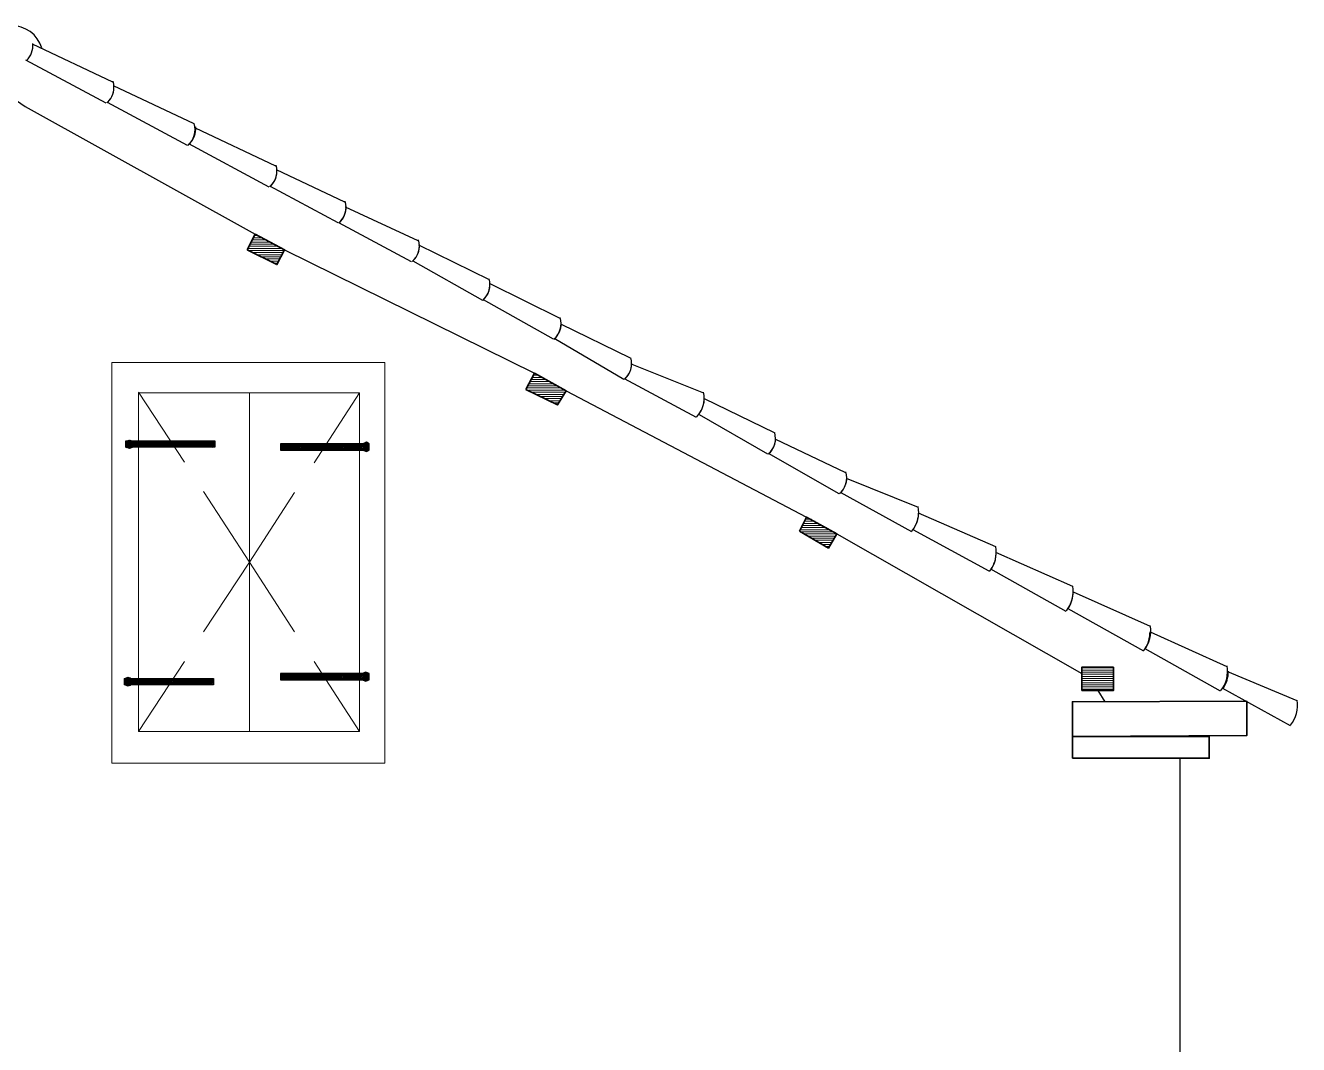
# Model space of a CAD drawing. Header units: millimetres. Extents: x 614825 to 630755, y -821893 to -813822.
# Drawn here: x 624976 to 630016, y -817858 to -813822 of the extents above; entities that cross this region are included whole.
import ezdxf

# ---------------------------------------------------------------- set-up
doc = ezdxf.new("R2010")
doc.units = ezdxf.units.MM
for name, color, linetype, lineweight in [('A-ALV-___-___-EXI', 250, 'Continuous', 25), ('A-COB-___-___-EXI', 250, 'Continuous', 25), ('A-JAN-___-___-EXI', 250, 'Continuous', 25)]:
    doc.layers.add(name, color=color, linetype=linetype, lineweight=lineweight)

msp = doc.modelspace()

# ---------------------------------------------------------------- linework, layer by layer
at = {"layer": 'A-ALV-___-___-EXI', "color": 38, "lineweight": 25}
msp.add_line((629545.6, -816723.8), (629545.6, -820230.9), dxfattribs=at)
at = {"layer": 'A-ALV-___-___-EXI', "color": 38, "lineweight": 25, "flags": 128}
msp.add_lwpolyline([(620685.7, -816360.8), (621651.8, -815785.6), (621769.1, -815729.7), (622710.1, -815221.6), (622844.1, -815157.3), (623782.3, -814657.5), (623913.6, -814601.7), (624851.8, -814135.4), (624902, -814093.5), (624974.6, -814143.7), (625884.9, -814649.1), (626002.2, -814710.6), (626990.7, -815199.2), (627116.3, -815269), (628068.5, -815768.8), (628188.5, -815835.9), (629157.5, -816388.7)], dxfattribs=at)
at = {"layer": 'A-ALV-___-___-EXI', "color": 28, "lineweight": 35, "flags": 128}
for points in [[(629121.2, -816637.2), (629810.9, -816634.4), (629810.9, -816497.6), (629121.2, -816500.4)], [(629121.2, -816723.8), (629662.9, -816723.8), (629662.9, -816637.2), (629121.2, -816637.2)]]:
    msp.add_lwpolyline(points, close=True, dxfattribs=at)
at = {"layer": 'A-COB-___-___-EXI', "color": 38, "lineweight": 25}
for p, q in [((625002.6, -813895.2), (625320.9, -814046)), ((625295.7, -814129.8), (624977.4, -813959.4)), ((625323.7, -814060), (625642, -814210.8)), ((625616.9, -814297.3), (625301.3, -814127)), ((625647.6, -814227.5), (625965.9, -814378.3)), ((625940.8, -814462.1), (625622.4, -814291.7)), ((625968.7, -814392.2), (626239.5, -814520.7)), ((626214.4, -814604.5), (625943.6, -814459.3)), ((626242.3, -814540.2), (626529.9, -814674.3)), ((626504.8, -814758), (626217.2, -814604.5)), ((626532.7, -814691), (626811.9, -814827.8)), ((626786.8, -814911.6), (626510.4, -814755.2)), ((626814.7, -814844.6), (627091.2, -814981.4)), ((627066, -815065.2), (626789.6, -814908.8)), ((627094, -815003.8), (627370.4, -815137.8)), ((627345.3, -815224.3), (627068.8, -815062.4)), ((627376, -815162.9), (627660.8, -815277.4)), ((627632.9, -815375.1), (627348.1, -815221.6)), ((627663.6, -815299.7), (627940, -815433.8)), ((627914.9, -815520.3), (627644, -815364)), ((627942.8, -815458.9), (628222, -815592.9)), ((628196.9, -815676.7), (627917.7, -815517.5)), ((628224.8, -815615.3), (628509.7, -815729.7)), ((628484.5, -815827.5), (628202.5, -815671.1)), ((628509.7, -815752.1), (628816.8, -815886.1)), ((628791.7, -815983.8), (628490.1, -815819.1)), ((628816.8, -815908.5), (629121.2, -816042.5)), ((629096, -816143), (628797.3, -815975.5)), ((629124, -816064.8), (629428.3, -816201.6)), ((629403.2, -816299.4), (629104.4, -816131.8)), ((629428.3, -816224), (629732.7, -816360.8)), ((629707.5, -816458.5), (629408.8, -816291)), ((629735.5, -816380.3), (630009.1, -816494.8)), ((629221.7, -816455.7), (629249.6, -816500.4)), ((629984, -816595.4), (629715.9, -816447.4))]:
    msp.add_line(p, q, dxfattribs=at)
at = {"layer": 'A-COB-___-___-EXI', "color": 24, "lineweight": 9}
for p, q in [((625873.7, -814671.5), (625929.6, -814671.5)), ((625876.5, -814663.1), (625912.8, -814663.1)), ((625882.1, -814654.7), (625898.9, -814654.7)), ((625857, -814705), (625993.8, -814705)), ((625859.8, -814696.6), (625977.1, -814696.6)), ((625862.6, -814713.4), (625999.4, -814713.4)), ((625865.4, -814688.2), (625963.1, -814688.2)), ((625868.2, -814679.9), (625946.3, -814679.9)), ((625879.3, -814721.7), (625993.8, -814721.7)), ((625893.3, -814730.1), (625991, -814730.1)), ((625910, -814738.5), (625985.4, -814738.5)), ((625926.8, -814746.9), (625982.6, -814746.9)), ((625943.6, -814755.2), (625977.1, -814755.2)), ((625960.3, -814763.6), (625974.3, -814763.6)), ((626976.7, -815224.3), (627035.3, -815224.3)), ((626982.3, -815216), (627021.4, -815216)), ((626985.1, -815207.6), (627004.6, -815207.6)), ((626959.9, -815257.9), (627096.8, -815257.9)), ((626962.7, -815249.5), (627082.8, -815249.5)), ((626968.3, -815241.1), (627066, -815241.1)), ((626968.3, -815266.2), (627113.5, -815266.2)), ((626971.1, -815232.7), (627052.1, -815232.7)), ((626985.1, -815274.6), (627110.7, -815274.6)), ((627001.8, -815283), (627105.1, -815283)), ((627018.6, -815291.4), (627102.3, -815291.4)), ((627032.5, -815299.7), (627096.8, -815299.7)), ((627049.3, -815308.1), (627091.2, -815308.1)), ((627066, -815316.5), (627088.4, -815316.5)), ((628062.9, -815777.2), (628088, -815777.2)), ((628065.7, -815768.8), (628071.3, -815768.8)), ((628043.3, -815819.1), (628160.6, -815819.1)), ((628046.1, -815810.7), (628146.7, -815810.7)), ((628046.1, -815827.5), (628177.4, -815827.5)), ((628048.9, -815802.3), (628132.7, -815802.3)), ((628054.5, -815794), (628115.9, -815794)), ((628057.3, -815785.6), (628102, -815785.6)), ((628060.1, -815835.9), (628188.5, -815835.9)), ((628076.8, -815844.2), (628183, -815844.2)), ((628090.8, -815852.6), (628177.4, -815852.6)), ((628104.8, -815861), (628174.6, -815861)), ((628118.7, -815869.4), (628169, -815869.4)), ((628132.7, -815877.7), (628163.4, -815877.7)), ((628146.7, -815886.1), (628157.8, -815886.1)), ((629157.5, -816366.4), (629283.1, -816366.4)), ((629157.5, -816374.8), (629283.1, -816374.8)), ((629157.5, -816383.1), (629283.1, -816383.1)), ((629157.5, -816391.5), (629283.1, -816391.5)), ((629157.5, -816399.9), (629283.1, -816399.9)), ((629157.5, -816408.3), (629283.1, -816408.3)), ((629157.5, -816416.6), (629283.1, -816416.6)), ((629157.5, -816425), (629283.1, -816425)), ((629157.5, -816433.4), (629283.1, -816433.4)), ((629157.5, -816441.8), (629283.1, -816441.8)), ((629157.5, -816450.2), (629283.1, -816450.2))]:
    msp.add_line(p, q, dxfattribs=at)
at = {"layer": 'A-COB-___-___-EXI', "color": 28, "lineweight": 35, "flags": 128}
for points in [[(625854.2, -814710.6), (625884.9, -814649.1), (626002.2, -814710.6), (625971.5, -814769.2)], [(626957.1, -815263.4), (626990.7, -815199.2), (627116.3, -815269), (627082.8, -815324.9)], [(628040.5, -815824.7), (628068.5, -815768.8), (628188.5, -815835.9), (628155, -815891.7)], [(629157.5, -816455.7), (629157.5, -816363.6), (629283.1, -816363.6), (629283.1, -816455.7)]]:
    msp.add_lwpolyline(points, close=True, dxfattribs=at)
at = {"layer": 'A-COB-___-___-EXI', "color": 38, "lineweight": 25}
msp.add_open_spline([(625041.2, -813911), (625024.2, -813858.1), (624975.1, -813822.4), (624919.5, -813822.6), (624864.1, -813822.9), (624815.2, -813859.1), (624798.7, -813912.1)], degree=3, knots=[0, 0, 0, 0, 1, 1, 1, 2, 2, 2, 2], dxfattribs=at)
for points in [[(624980.7, -813960.9), (624998.6, -813943.4), (625007.4, -813918.8), (625004.9, -813894)], [(625297.8, -814129.3), (625322.5, -814108.1), (625332.3, -814074.5), (625323, -814043.4)], [(625301.8, -814125.7), (625319.7, -814108.2), (625328.6, -814083.6), (625326, -814058.8)], [(625618.9, -814296.8), (625643.6, -814275.6), (625653.4, -814242), (625644.1, -814211)], [(625625.7, -814290.4), (625643.6, -814272.9), (625652.5, -814248.3), (625649.9, -814223.5)], [(625942.9, -814461.6), (625967.5, -814440.4), (625977.3, -814406.8), (625968, -814375.7)], [(625946.8, -814457.9), (625964.7, -814440.5), (625973.6, -814415.9), (625971, -814391.1)], [(626216.5, -814604), (626241.2, -814582.8), (626250.9, -814549.2), (626241.6, -814518.1)], [(626218.8, -814603.5), (626237, -814587.1), (626246.7, -814563.2), (626244.9, -814538.7)], [(626506.9, -814757.5), (626531.6, -814736.3), (626541.3, -814702.7), (626532, -814671.7)], [(626511.5, -814753.2), (626528.1, -814736.7), (626536.7, -814713.9), (626535.3, -814690.6)], [(626786.1, -814911.1), (626810.8, -814889.9), (626820.6, -814856.3), (626811.2, -814825.3)], [(626790.8, -814906.8), (626807.3, -814890.3), (626815.9, -814867.5), (626814.5, -814844.2)], [(627068.1, -815064.7), (627092.8, -815043.5), (627102.6, -815009.9), (627093.3, -814978.8)], [(627070.7, -815062.5), (627087.2, -815046.9), (627096.8, -815025.2), (627096.8, -815002.4)], [(627347.4, -815223.9), (627372, -815202.7), (627381.8, -815169.1), (627372.5, -815138)], [(627349.9, -815221.7), (627366.4, -815206.1), (627376, -815184.3), (627376, -815161.5)], [(627633.3, -815372), (627658.5, -815346.5), (627668.9, -815309.8), (627661, -815274.8)], [(627642.6, -815361), (627656.4, -815342.9), (627663.6, -815320.9), (627663.6, -815298.3)], [(627917, -815519.8), (627941.7, -815498.6), (627951.4, -815465), (627942.1, -815434)], [(627919.5, -815517.7), (627936.1, -815502.1), (627945.6, -815480.3), (627945.6, -815457.5)], [(628199, -815676.2), (628223.7, -815655), (628233.4, -815621.4), (628224.1, -815590.3)], [(628205.3, -815670.2), (628219.7, -815655), (628227.6, -815634.8), (628227.6, -815613.9)], [(628485.5, -815825.1), (628507.6, -815797.4), (628516.6, -815761.5), (628510.6, -815726.6)], [(628492.7, -815815.2), (628505.5, -815795.3), (628512.2, -815772.2), (628512.4, -815748.6)], [(628792.6, -815984.3), (628814.7, -815956.5), (628823.8, -815920.7), (628817.7, -815885.8)], [(628799.8, -815974.4), (628812.6, -815954.5), (628819.4, -815931.4), (628819.6, -815907.8)], [(629097, -816140.7), (629119.1, -816112.9), (629128.1, -816077.1), (629122.1, -816042.2)], [(629104.2, -816130.7), (629117, -816110.9), (629123.7, -816087.8), (629124, -816064.1)], [(629404.1, -816297), (629426.2, -816269.3), (629435.3, -816233.4), (629429.2, -816198.5)], [(629408.5, -816289.9), (629421.3, -816270), (629428.1, -816246.9), (629428.3, -816223.3)], [(629708.5, -816456.2), (629730.6, -816428.4), (629739.6, -816392.6), (629733.6, -816357.7)], [(629718.5, -816446.2), (629731.3, -816426.4), (629738, -816403.3), (629738.3, -816379.7)], [(629984.9, -816593), (630007, -816565.2), (630016.1, -816529.4), (630010, -816494.5)]]:
    msp.add_open_spline(points, degree=3, dxfattribs=at)
at = {"layer": 'A-JAN-___-___-EXI', "color": 18, "lineweight": 9}
for p, q in [((625424.2, -815274.6), (625605.7, -815551)), ((625862.6, -816617.7), (625862.6, -815277.4)), ((626119.5, -815553.8), (626298.2, -815277.4)), ((625605.7, -816341.3), (625424.2, -816617.7)), ((626298.2, -816617.7), (626119.5, -816341.3))]:
    msp.add_line(p, q, dxfattribs=at)
at = {"layer": 'A-JAN-___-___-EXI', "color": 253, "lineweight": 9}
for p, q in [((625373.9, -815475.7), (625385.1, -815464.5)), ((625373.9, -815481.2), (625387.9, -815464.5)), ((625373.9, -815484), (625393.5, -815464.5)), ((625373.9, -815472.9), (625379.5, -815467.3)), ((625373.9, -815486.8), (625396.3, -815467.3)), ((625373.9, -815492.4), (625399.1, -815467.3)), ((625373.9, -815495.2), (625401.8, -815467.3)), ((625379.5, -815495.2), (625404.6, -815467.3)), ((625382.3, -815495.2), (625407.4, -815467.3)), ((625385.1, -815498), (625413, -815467.3)), ((625393.5, -815495.2), (625421.4, -815467.3)), ((625399.1, -815492.4), (625424.2, -815467.3)), ((625404.6, -815481.2), (625415.8, -815467.3)), ((625404.6, -815492.4), (625427, -815467.3)), ((625407.4, -815492.4), (625432.6, -815467.3)), ((625410.2, -815492.4), (625435.4, -815467.3)), ((625415.8, -815492.4), (625440.9, -815467.3)), ((625418.6, -815492.4), (625443.7, -815467.3)), ((625424.2, -815492.4), (625449.3, -815467.3)), ((625427, -815492.4), (625452.1, -815467.3)), ((625432.6, -815492.4), (625454.9, -815467.3)), ((625435.4, -815492.4), (625460.5, -815467.3)), ((625438.1, -815492.4), (625463.3, -815467.3)), ((625443.7, -815492.4), (625468.9, -815467.3)), ((625446.5, -815492.4), (625471.7, -815467.3)), ((625452.1, -815492.4), (625474.4, -815467.3)), ((625454.9, -815492.4), (625480, -815467.3)), ((625457.7, -815492.4), (625482.8, -815467.3)), ((625471.7, -815492.4), (625496.8, -815467.3)), ((625474.4, -815492.4), (625499.6, -815467.3)), ((625477.2, -815478.4), (625488.4, -815467.3)), ((625480, -815481.2), (625491.2, -815467.3)), ((625480, -815492.4), (625502.4, -815467.3)), ((625482.8, -815492.4), (625508, -815467.3)), ((625485.6, -815492.4), (625510.7, -815467.3)), ((625491.2, -815492.4), (625516.3, -815467.3)), ((625494, -815492.4), (625519.1, -815467.3)), ((625499.6, -815492.4), (625521.9, -815467.3)), ((625502.4, -815492.4), (625527.5, -815467.3)), ((625505.2, -815492.4), (625530.3, -815467.3)), ((625510.7, -815492.4), (625535.9, -815467.3)), ((625513.5, -815492.4), (625538.7, -815467.3)), ((625519.1, -815492.4), (625541.5, -815467.3)), ((625521.9, -815492.4), (625547, -815467.3)), ((625524.7, -815492.4), (625549.8, -815467.3)), ((625530.3, -815492.4), (625555.4, -815467.3)), ((625533.1, -815492.4), (625558.2, -815467.3)), ((625538.7, -815492.4), (625563.8, -815467.3)), ((625541.5, -815492.4), (625566.6, -815467.3)), ((625547, -815492.4), (625569.4, -815467.3)), ((625552.6, -815492.4), (625577.8, -815467.3)), ((625558.2, -815492.4), (625583.3, -815467.3)), ((625561, -815492.4), (625586.1, -815467.3)), ((625563.8, -815478.4), (625575, -815467.3)), ((625566.6, -815492.4), (625588.9, -815467.3)), ((625569.4, -815492.4), (625594.5, -815467.3)), ((625572.2, -815492.4), (625597.3, -815467.3)), ((625577.8, -815492.4), (625602.9, -815467.3)), ((625580.6, -815492.4), (625605.7, -815467.3)), ((625586.1, -815492.4), (625611.3, -815467.3)), ((625588.9, -815492.4), (625614.1, -815467.3)), ((625594.5, -815492.4), (625616.9, -815467.3)), ((625597.3, -815492.4), (625622.4, -815467.3)), ((625600.1, -815492.4), (625625.2, -815467.3)), ((625605.7, -815492.4), (625630.8, -815467.3)), ((625608.5, -815492.4), (625633.6, -815467.3)), ((625614.1, -815492.4), (625636.4, -815467.3)), ((625616.9, -815492.4), (625642, -815467.3)), ((625619.6, -815492.4), (625644.8, -815467.3)), ((625625.2, -815492.4), (625650.4, -815467.3)), ((625628, -815492.4), (625653.2, -815467.3)), ((625636.4, -815492.4), (625661.5, -815467.3)), ((625642, -815492.4), (625664.3, -815467.3)), ((625644.8, -815492.4), (625669.9, -815467.3)), ((625647.6, -815478.4), (625655.9, -815467.3)), ((625647.6, -815492.4), (625672.7, -815467.3)), ((625653.2, -815492.4), (625678.3, -815467.3)), ((625655.9, -815492.4), (625681.1, -815467.3)), ((625661.5, -815492.4), (625683.9, -815467.3)), ((625664.3, -815492.4), (625689.5, -815467.3)), ((625667.1, -815492.4), (625692.2, -815467.3)), ((625672.7, -815492.4), (625697.8, -815467.3)), ((625675.5, -815492.4), (625700.6, -815467.3)), ((625681.1, -815492.4), (625703.4, -815467.3)), ((625683.9, -815492.4), (625709, -815467.3)), ((625686.7, -815492.4), (625711.8, -815467.3)), ((625692.2, -815492.4), (625717.4, -815467.3)), ((625695, -815492.4), (625720.2, -815467.3)), ((625700.6, -815492.4), (625725.8, -815467.3)), ((625703.4, -815492.4), (625725.8, -815472.9)), ((625709, -815492.4), (625725.8, -815475.7)), ((625711.8, -815492.4), (625725.8, -815478.4)), ((625985.4, -815478.4), (625988.2, -815478.4)), ((625985.4, -815484), (625991, -815478.4)), ((625985.4, -815489.6), (625999.4, -815478.4)), ((625985.4, -815495.2), (626002.2, -815478.4)), ((625985.4, -815498), (626007.8, -815478.4)), ((625985.4, -815503.6), (626010.6, -815478.4)), ((625991, -815503.6), (626016.1, -815478.4)), ((625993.8, -815503.6), (626018.9, -815478.4)), ((625999.4, -815503.6), (626021.7, -815478.4)), ((626002.2, -815503.6), (626027.3, -815478.4)), ((626005, -815503.6), (626030.1, -815478.4)), ((626010.6, -815503.6), (626035.7, -815478.4)), ((626013.4, -815503.6), (626038.5, -815478.4)), ((626018.9, -815503.6), (626044.1, -815478.4)), ((626021.7, -815503.6), (626046.9, -815478.4)), ((626027.3, -815503.6), (626049.7, -815478.4)), ((626030.1, -815503.6), (626055.2, -815478.4)), ((626032.9, -815503.6), (626058, -815478.4)), ((626038.5, -815503.6), (626063.6, -815478.4)), ((626041.3, -815503.6), (626066.4, -815478.4)), ((626046.9, -815503.6), (626069.2, -815478.4)), ((626049.7, -815503.6), (626074.8, -815478.4)), ((626058, -815503.6), (626083.2, -815478.4)), ((626060.8, -815503.6), (626086, -815478.4)), ((626066.4, -815489.6), (626077.6, -815478.4)), ((626066.4, -815503.6), (626091.5, -815478.4)), ((626069.2, -815503.6), (626094.3, -815478.4)), ((626074.8, -815503.6), (626097.1, -815478.4)), ((626077.6, -815503.6), (626102.7, -815478.4)), ((626080.4, -815503.6), (626105.5, -815478.4)), ((626086, -815503.6), (626111.1, -815478.4)), ((626088.7, -815503.6), (626113.9, -815478.4)), ((626094.3, -815503.6), (626116.7, -815478.4)), ((626097.1, -815503.6), (626122.3, -815478.4)), ((626099.9, -815503.6), (626125, -815478.4)), ((626105.5, -815503.6), (626130.6, -815478.4)), ((626108.3, -815503.6), (626133.4, -815478.4)), ((626113.9, -815503.6), (626139, -815478.4)), ((626116.7, -815503.6), (626141.8, -815478.4)), ((626122.3, -815503.6), (626144.6, -815478.4)), ((626125, -815503.6), (626150.2, -815478.4)), ((626127.8, -815503.6), (626153, -815478.4)), ((626133.4, -815503.6), (626158.6, -815478.4)), ((626141.8, -815503.6), (626164.1, -815478.4)), ((626144.6, -815503.6), (626169.7, -815478.4)), ((626147.4, -815503.6), (626172.5, -815478.4)), ((626150.2, -815489.6), (626161.3, -815478.4)), ((626153, -815503.6), (626178.1, -815478.4)), ((626155.8, -815503.6), (626180.9, -815478.4)), ((626161.3, -815503.6), (626183.7, -815478.4)), ((626164.1, -815503.6), (626189.3, -815478.4)), ((626166.9, -815503.6), (626192.1, -815478.4)), ((626172.5, -815503.6), (626197.6, -815478.4)), ((626175.3, -815503.6), (626200.4, -815478.4)), ((626180.9, -815503.6), (626206, -815478.4)), ((626183.7, -815503.6), (626208.8, -815478.4)), ((626189.3, -815503.6), (626211.6, -815478.4)), ((626192.1, -815503.6), (626217.2, -815478.4)), ((626194.9, -815503.6), (626220, -815478.4)), ((626200.4, -815503.6), (626225.6, -815478.4)), ((626203.2, -815503.6), (626228.4, -815478.4)), ((626208.8, -815503.6), (626231.2, -815478.4)), ((626211.6, -815503.6), (626236.7, -815478.4)), ((626214.4, -815503.6), (626239.5, -815478.4)), ((626220, -815503.6), (626245.1, -815478.4)), ((626228.4, -815503.6), (626253.5, -815478.4)), ((626231.2, -815503.6), (626256.3, -815478.4)), ((626236.7, -815489.6), (626247.9, -815478.4)), ((626236.7, -815503.6), (626259.1, -815478.4)), ((626239.5, -815503.6), (626264.7, -815478.4)), ((626242.3, -815503.6), (626267.5, -815478.4)), ((626247.9, -815503.6), (626273, -815478.4)), ((626250.7, -815503.6), (626275.8, -815478.4)), ((626256.3, -815503.6), (626278.6, -815478.4)), ((626259.1, -815503.6), (626284.2, -815478.4)), ((626261.9, -815503.6), (626287, -815478.4)), ((626267.5, -815503.6), (626292.6, -815478.4)), ((626270.2, -815503.6), (626295.4, -815478.4)), ((626275.8, -815503.6), (626298.2, -815478.4)), ((626278.6, -815503.6), (626303.8, -815478.4)), ((626284.2, -815503.6), (626306.5, -815478.4)), ((626287, -815503.6), (626312.1, -815478.4)), ((626289.8, -815503.6), (626317.7, -815475.7)), ((626295.4, -815503.6), (626323.3, -815472.9)), ((626303.8, -815503.6), (626331.7, -815475.7)), ((626306.5, -815503.6), (626334.5, -815475.7)), ((626312.1, -815489.6), (626328.9, -815472.9)), ((625387.9, -815498), (625401.8, -815481.2)), ((625463.3, -815492.4), (625474.4, -815481.2)), ((625466.1, -815492.4), (625477.2, -815481.2)), ((625549.8, -815492.4), (625561, -815481.2)), ((625633.6, -815492.4), (625644.8, -815481.2)), ((625720.2, -815492.4), (625725.8, -815486.8)), ((625723, -815492.4), (625725.8, -815492.4)), ((626052.4, -815503.6), (626063.6, -815492.4)), ((626136.2, -815503.6), (626147.4, -815492.4)), ((626222.8, -815503.6), (626233.9, -815492.4)), ((626298.2, -815503.6), (626309.3, -815492.4)), ((626317.7, -815503.6), (626337.3, -815481.2)), ((626320.5, -815506.4), (626337.3, -815486.8)), ((626323.3, -815506.4), (626337.3, -815489.6)), ((626326.1, -815509.2), (626337.3, -815495.2)), ((626331.7, -815506.4), (626337.3, -815498)), ((626287, -816413.9), (626314.9, -816385.9)), ((626292.6, -816413.9), (626320.5, -816385.9)), ((626301, -816413.9), (626328.9, -816385.9)), ((626303.8, -816413.9), (626331.7, -816385.9)), ((626309.3, -816399.9), (626326.1, -816383.1)), ((625368.3, -816416.6), (625382.3, -816402.7)), ((625368.3, -816419.4), (625385.1, -816402.7)), ((625368.3, -816411.1), (625376.7, -816405.5)), ((625368.3, -816425), (625387.9, -816405.5)), ((625368.3, -816427.8), (625390.7, -816405.5)), ((625368.3, -816430.6), (625393.5, -816405.5)), ((625368.3, -816408.3), (625371.1, -816408.3)), ((625371.1, -816433.4), (625396.3, -816408.3)), ((625373.9, -816433.4), (625401.8, -816408.3)), ((625376.7, -816436.2), (625404.6, -816408.3)), ((625379.5, -816436.2), (625396.3, -816419.4)), ((625390.7, -816436.2), (625415.8, -816408.3)), ((625396.3, -816433.4), (625421.4, -816408.3)), ((625399.1, -816419.4), (625410.2, -816408.3)), ((625399.1, -816433.4), (625424.2, -816408.3)), ((625404.6, -816433.4), (625429.8, -816408.3)), ((625407.4, -816433.4), (625432.6, -816408.3)), ((625413, -816433.4), (625438.1, -816408.3)), ((625415.8, -816433.4), (625440.9, -816408.3)), ((625421.4, -816433.4), (625443.7, -816408.3)), ((625424.2, -816433.4), (625449.3, -816408.3)), ((625427, -816433.4), (625452.1, -816408.3)), ((625432.6, -816433.4), (625457.7, -816408.3)), ((625435.4, -816433.4), (625460.5, -816408.3)), ((625440.9, -816433.4), (625463.3, -816408.3)), ((625443.7, -816433.4), (625468.9, -816408.3)), ((625446.5, -816433.4), (625471.7, -816408.3)), ((625452.1, -816433.4), (625477.2, -816408.3)), ((625454.9, -816433.4), (625480, -816408.3)), ((625460.5, -816433.4), (625471.7, -816419.4)), ((625463.3, -816433.4), (625488.4, -816408.3)), ((625468.9, -816433.4), (625491.2, -816408.3)), ((625471.7, -816433.4), (625496.8, -816408.3)), ((625474.4, -816419.4), (625485.6, -816408.3)), ((625474.4, -816433.4), (625499.6, -816408.3)), ((625480, -816433.4), (625505.2, -816408.3)), ((625482.8, -816433.4), (625508, -816408.3)), ((625488.4, -816433.4), (625510.7, -816408.3)), ((625491.2, -816433.4), (625516.3, -816408.3)), ((625494, -816433.4), (625519.1, -816408.3)), ((625499.6, -816433.4), (625524.7, -816408.3)), ((625502.4, -816433.4), (625527.5, -816408.3)), ((625508, -816433.4), (625533.1, -816408.3)), ((625510.7, -816433.4), (625535.9, -816408.3)), ((625516.3, -816433.4), (625538.7, -816408.3)), ((625519.1, -816433.4), (625544.3, -816408.3)), ((625521.9, -816433.4), (625547, -816408.3)), ((625527.5, -816433.4), (625552.6, -816408.3)), ((625530.3, -816433.4), (625555.4, -816408.3)), ((625535.9, -816433.4), (625558.2, -816408.3)), ((625538.7, -816433.4), (625563.8, -816408.3)), ((625541.5, -816433.4), (625566.6, -816408.3)), ((625547, -816433.4), (625558.2, -816422.2)), ((625549.8, -816433.4), (625575, -816408.3)), ((625555.4, -816433.4), (625577.8, -816408.3)), ((625558.2, -816433.4), (625583.3, -816408.3)), ((625561, -816419.4), (625572.2, -816408.3)), ((625561, -816433.4), (625586.1, -816408.3)), ((625566.6, -816433.4), (625591.7, -816408.3)), ((625569.4, -816433.4), (625594.5, -816408.3)), ((625575, -816433.4), (625600.1, -816408.3)), ((625577.8, -816433.4), (625602.9, -816408.3)), ((625583.3, -816433.4), (625605.7, -816408.3)), ((625586.1, -816433.4), (625611.3, -816408.3)), ((625588.9, -816433.4), (625614.1, -816408.3)), ((625594.5, -816433.4), (625619.6, -816408.3)), ((625597.3, -816433.4), (625622.4, -816408.3)), ((625602.9, -816433.4), (625625.2, -816408.3)), ((625605.7, -816433.4), (625630.8, -816408.3)), ((625608.5, -816433.4), (625633.6, -816408.3)), ((625614.1, -816433.4), (625639.2, -816408.3)), ((625616.9, -816433.4), (625642, -816408.3)), ((625622.4, -816433.4), (625647.6, -816408.3)), ((625625.2, -816433.4), (625650.4, -816408.3)), ((625630.8, -816433.4), (625642, -816422.2)), ((625633.6, -816433.4), (625658.7, -816408.3)), ((625636.4, -816433.4), (625661.5, -816408.3)), ((625642, -816419.4), (625653.2, -816408.3)), ((625642, -816433.4), (625667.1, -816408.3)), ((625644.8, -816433.4), (625669.9, -816408.3)), ((625650.4, -816433.4), (625672.7, -816408.3)), ((625653.2, -816433.4), (625678.3, -816408.3)), ((625655.9, -816433.4), (625681.1, -816408.3)), ((625661.5, -816433.4), (625686.7, -816408.3)), ((625664.3, -816433.4), (625689.5, -816408.3)), ((625669.9, -816433.4), (625692.2, -816408.3)), ((625672.7, -816433.4), (625697.8, -816408.3)), ((625678.3, -816433.4), (625700.6, -816408.3)), ((625681.1, -816433.4), (625706.2, -816408.3)), ((625683.9, -816433.4), (625709, -816408.3)), ((625689.5, -816433.4), (625714.6, -816408.3)), ((625692.2, -816433.4), (625717.4, -816408.3)), ((625697.8, -816433.4), (625720.2, -816408.3)), ((625700.6, -816433.4), (625720.2, -816411.1)), ((625703.4, -816433.4), (625720.2, -816416.6)), ((625709, -816433.4), (625720.2, -816419.4)), ((625717.4, -816433.4), (625720.2, -816427.8)), ((625720.2, -816433.4), (625720.2, -816430.6)), ((625985.4, -816391.5), (625988.2, -816388.7)), ((625985.4, -816397.1), (625993.8, -816388.7)), ((625985.4, -816405.5), (625999.4, -816388.7)), ((625985.4, -816408.3), (626005, -816388.7)), ((625985.4, -816411.1), (626007.8, -816388.7)), ((625988.2, -816413.9), (626013.4, -816388.7)), ((625991, -816413.9), (626016.1, -816388.7)), ((625999.4, -816413.9), (626024.5, -816388.7)), ((626005, -816413.9), (626027.3, -816388.7)), ((626007.8, -816413.9), (626032.9, -816388.7)), ((626010.6, -816413.9), (626035.7, -816388.7)), ((626016.1, -816413.9), (626041.3, -816388.7)), ((626018.9, -816413.9), (626044.1, -816388.7)), ((626024.5, -816413.9), (626046.9, -816388.7)), ((626027.3, -816413.9), (626052.4, -816388.7)), ((626030.1, -816413.9), (626055.2, -816388.7)), ((626035.7, -816413.9), (626060.8, -816388.7)), ((626038.5, -816413.9), (626063.6, -816388.7)), ((626044.1, -816413.9), (626069.2, -816388.7)), ((626046.9, -816413.9), (626072, -816388.7)), ((626052.4, -816413.9), (626063.6, -816402.7)), ((626055.2, -816413.9), (626080.4, -816388.7)), ((626058, -816413.9), (626083.2, -816388.7)), ((626063.6, -816413.9), (626088.7, -816388.7)), ((626066.4, -816399.9), (626074.8, -816388.7)), ((626066.4, -816413.9), (626091.5, -816388.7)), ((626072, -816413.9), (626094.3, -816388.7)), ((626074.8, -816413.9), (626099.9, -816388.7)), ((626077.6, -816413.9), (626102.7, -816388.7)), ((626083.2, -816413.9), (626108.3, -816388.7)), ((626086, -816413.9), (626111.1, -816388.7)), ((626091.5, -816413.9), (626116.7, -816388.7)), ((626094.3, -816413.9), (626119.5, -816388.7)), ((626099.9, -816413.9), (626122.3, -816388.7)), ((626102.7, -816413.9), (626127.8, -816388.7)), ((626105.5, -816413.9), (626130.6, -816388.7)), ((626111.1, -816413.9), (626136.2, -816388.7)), ((626113.9, -816413.9), (626139, -816388.7)), ((626119.5, -816413.9), (626141.8, -816388.7)), ((626122.3, -816413.9), (626147.4, -816388.7)), ((626125, -816413.9), (626150.2, -816388.7)), ((626130.6, -816413.9), (626155.8, -816388.7)), ((626139, -816413.9), (626161.3, -816388.7)), ((626141.8, -816413.9), (626166.9, -816388.7)), ((626144.6, -816413.9), (626169.7, -816388.7)), ((626150.2, -816413.9), (626175.3, -816388.7)), ((626153, -816413.9), (626178.1, -816388.7)), ((626158.6, -816413.9), (626183.7, -816388.7)), ((626161.3, -816413.9), (626186.5, -816388.7)), ((626166.9, -816413.9), (626189.3, -816388.7)), ((626169.7, -816413.9), (626194.9, -816388.7)), ((626172.5, -816413.9), (626197.6, -816388.7)), ((626178.1, -816413.9), (626203.2, -816388.7)), ((626180.9, -816413.9), (626206, -816388.7)), ((626186.5, -816413.9), (626208.8, -816388.7)), ((626189.3, -816413.9), (626214.4, -816388.7)), ((626192.1, -816413.9), (626217.2, -816388.7)), ((626197.6, -816413.9), (626222.8, -816388.7)), ((626200.4, -816413.9), (626225.6, -816388.7)), ((626206, -816413.9), (626231.2, -816388.7)), ((626208.8, -816413.9), (626233.9, -816388.7)), ((626214.4, -816413.9), (626236.7, -816388.7)), ((626217.2, -816413.9), (626242.3, -816388.7)), ((626220, -816413.9), (626231.2, -816402.7)), ((626225.6, -816413.9), (626250.7, -816388.7)), ((626228.4, -816413.9), (626253.5, -816388.7)), ((626233.9, -816399.9), (626245.1, -816388.7)), ((626233.9, -816413.9), (626256.3, -816388.7)), ((626236.7, -816413.9), (626261.9, -816388.7)), ((626239.5, -816413.9), (626264.7, -816388.7)), ((626245.1, -816413.9), (626270.2, -816388.7)), ((626247.9, -816413.9), (626273, -816388.7)), ((626253.5, -816413.9), (626278.6, -816388.7)), ((626256.3, -816413.9), (626281.4, -816388.7)), ((626261.9, -816413.9), (626284.2, -816388.7)), ((626264.7, -816413.9), (626289.8, -816388.7)), ((626267.5, -816413.9), (626292.6, -816388.7)), ((626273, -816413.9), (626298.2, -816388.7)), ((626275.8, -816413.9), (626301, -816388.7)), ((626281.4, -816413.9), (626303.8, -816388.7)), ((626284.2, -816413.9), (626309.3, -816388.7)), ((626295.4, -816413.9), (626306.5, -816402.7)), ((626306.5, -816413.9), (626334.5, -816388.7)), ((626312.1, -816413.9), (626337.3, -816388.7)), ((626314.9, -816413.9), (626337.3, -816391.5)), ((626317.7, -816416.6), (626337.3, -816397.1)), ((626320.5, -816416.6), (626337.3, -816399.9)), ((626323.3, -816419.4), (626337.3, -816402.7)), ((626328.9, -816416.6), (626337.3, -816408.3)), ((626334.5, -816413.9), (626337.3, -816411.1))]:
    msp.add_line(p, q, dxfattribs=at)
at = {"layer": 'A-JAN-___-___-EXI', "color": 248, "lineweight": 15, "flags": 128}
for points in [[(625318.1, -815157.3), (626398.7, -815157.3), (626398.7, -816743.3), (625318.1, -816743.3)], [(625424.2, -815277.4), (626298.2, -815277.4), (626298.2, -816617.7), (625424.2, -816617.7)]]:
    msp.add_lwpolyline(points, close=True, dxfattribs=at)
at = {"layer": 'A-JAN-___-___-EXI', "color": 38, "lineweight": 25, "flags": 128}
for points in [[(625401.8, -815492.4), (625387.9, -815498), (625373.9, -815492.4), (625373.9, -815467.3), (625387.9, -815464.5), (625401.8, -815467.3), (625725.8, -815467.3), (625725.8, -815492.4)], [(626312.1, -815503.6), (626326.1, -815509.2), (626337.3, -815503.6), (626337.3, -815478.4), (626326.1, -815472.9), (626312.1, -815478.4), (625985.4, -815478.4), (625985.4, -815503.6)], [(626309.3, -816413.9), (626323.3, -816419.4), (626337.3, -816413.9), (626337.3, -816388.7), (626323.3, -816383.1), (626309.3, -816388.7), (625985.4, -816388.7), (625985.4, -816413.9)], [(625396.3, -816433.4), (625382.3, -816439), (625368.3, -816433.4), (625368.3, -816408.3), (625382.3, -816402.7), (625396.3, -816408.3), (625720.2, -816408.3), (625720.2, -816433.4)]]:
    msp.add_lwpolyline(points, close=True, dxfattribs=at)
at = {"layer": 'A-JAN-___-___-EXI', "color": 38, "lineweight": 25}
for points in [[(625714.6, -815467.3), (625714.6, -815492.4), (625725.8, -815484)], [(625985.4, -815486.8), (625996.6, -815478.4), (625996.6, -815503.6)], [(625711.8, -816408.3), (625711.8, -816433.4), (625720.2, -816422.2)], [(625985.4, -816399.9), (625996.6, -816388.7), (625996.6, -816413.9), (626021.7, -816388.7)]]:
    msp.add_lwpolyline(points, dxfattribs=at)
at = {"layer": 'A-JAN-___-___-EXI', "color": 253, "lineweight": 9, "flags": 128}
for points in [[(626309.3, -815503.6), (626337.3, -815478.4), (626314.9, -815503.6)], [(625382.3, -816436.2), (625399.1, -816422.2), (625413, -816408.3)], [(626133.4, -816413.9), (626147.4, -816399.9), (626158.6, -816388.7)]]:
    msp.add_lwpolyline(points, dxfattribs=at)
at = {"layer": 'A-JAN-___-___-EXI', "color": 18, "lineweight": 9, "flags": 128}
for points in [[(625681.1, -815668.3), (625862.6, -815947.5), (625681.1, -816224)], [(626041.3, -816224), (625862.6, -815947.5), (626041.3, -815671.1)]]:
    msp.add_lwpolyline(points, dxfattribs=at)
at = {"layer": 'A-JAN-___-___-EXI', "color": 38, "lineweight": 25}
for points in [[(625401.8, -815479.8), (625401.8, -815480.6), (625402.5, -815481.2), (625403.2, -815481.2), (625403.9, -815481.2), (625404.6, -815480.6), (625404.6, -815479.8), (625404.6, -815479.1), (625403.9, -815478.4), (625403.2, -815478.4), (625402.5, -815478.4), (625401.8, -815479.1), (625401.8, -815479.8)], [(625477.2, -815479.8), (625477.2, -815480.6), (625477.9, -815481.2), (625478.6, -815481.2), (625479.3, -815481.2), (625480, -815480.6), (625480, -815479.8), (625480, -815479.1), (625479.3, -815478.4), (625478.6, -815478.4), (625477.9, -815478.4), (625477.2, -815479.1), (625477.2, -815479.8)], [(625563.8, -815479.8), (625563.8, -815480.6), (625564.5, -815481.2), (625565.2, -815481.2), (625565.9, -815481.2), (625566.6, -815480.6), (625566.6, -815479.8), (625566.6, -815479.1), (625565.9, -815478.4), (625565.2, -815478.4), (625564.5, -815478.4), (625563.8, -815479.1), (625563.8, -815479.8)], [(625644.8, -815479.8), (625644.8, -815480.6), (625645.5, -815481.2), (625646.2, -815481.2), (625646.9, -815481.2), (625647.6, -815480.6), (625647.6, -815479.8), (625647.6, -815479.1), (625646.9, -815478.4), (625646.2, -815478.4), (625645.5, -815478.4), (625644.8, -815479.1), (625644.8, -815479.8)], [(626069.2, -815488.2), (626069.2, -815487.4), (626068.5, -815486.8), (626067.8, -815486.8), (626067.1, -815486.8), (626066.4, -815487.4), (626066.4, -815488.2), (626066.4, -815489), (626067.1, -815489.6), (626067.8, -815489.6), (626068.5, -815489.6), (626069.2, -815489), (626069.2, -815488.2)], [(626153, -815488.2), (626153, -815487.4), (626152.3, -815486.8), (626151.6, -815486.8), (626150.9, -815486.8), (626150.2, -815487.4), (626150.2, -815488.2), (626150.2, -815489), (626150.9, -815489.6), (626151.6, -815489.6), (626152.3, -815489.6), (626153, -815489), (626153, -815488.2)], [(626236.7, -815488.2), (626236.7, -815487.4), (626236, -815486.8), (626235.3, -815486.8), (626234.6, -815486.8), (626233.9, -815487.4), (626233.9, -815488.2), (626233.9, -815489), (626234.6, -815489.6), (626235.3, -815489.6), (626236, -815489.6), (626236.7, -815489), (626236.7, -815488.2)], [(626312.1, -815488.2), (626312.1, -815487.4), (626311.4, -815486.8), (626310.7, -815486.8), (626310, -815486.8), (626309.3, -815487.4), (626309.3, -815488.2), (626309.3, -815489), (626310, -815489.6), (626310.7, -815489.6), (626311.4, -815489.6), (626312.1, -815489), (626312.1, -815488.2)], [(625399.1, -816418), (625399.1, -816418.8), (625399.8, -816419.4), (625400.5, -816419.4), (625401.1, -816419.4), (625401.8, -816418.8), (625401.8, -816418), (625401.8, -816417.3), (625401.1, -816416.6), (625400.5, -816416.6), (625399.8, -816416.6), (625399.1, -816417.3), (625399.1, -816418)], [(625474.4, -816418), (625474.4, -816418.8), (625475.1, -816419.4), (625475.8, -816419.4), (625476.5, -816419.4), (625477.2, -816418.8), (625477.2, -816418), (625477.2, -816417.3), (625476.5, -816416.6), (625475.8, -816416.6), (625475.1, -816416.6), (625474.4, -816417.3), (625474.4, -816418)], [(625558.2, -816418), (625558.2, -816418.8), (625558.9, -816419.4), (625559.6, -816419.4), (625560.3, -816419.4), (625561, -816418.8), (625561, -816418), (625561, -816417.3), (625560.3, -816416.6), (625559.6, -816416.6), (625558.9, -816416.6), (625558.2, -816417.3), (625558.2, -816418)], [(625642, -816418), (625642, -816418.8), (625642.7, -816419.4), (625643.4, -816419.4), (625644.1, -816419.4), (625644.8, -816418.8), (625644.8, -816418), (625644.8, -816417.3), (625644.1, -816416.6), (625643.4, -816416.6), (625642.7, -816416.6), (625642, -816417.3), (625642, -816418)], [(626066.4, -816398.5), (626066.4, -816397.7), (626065.7, -816397.1), (626065, -816397.1), (626064.3, -816397.1), (626063.6, -816397.7), (626063.6, -816398.5), (626063.6, -816399.3), (626064.3, -816399.9), (626065, -816399.9), (626065.7, -816399.9), (626066.4, -816399.3), (626066.4, -816398.5)], [(626150.2, -816398.5), (626150.2, -816397.7), (626149.5, -816397.1), (626148.8, -816397.1), (626148.1, -816397.1), (626147.4, -816397.7), (626147.4, -816398.5), (626147.4, -816399.3), (626148.1, -816399.9), (626148.8, -816399.9), (626149.5, -816399.9), (626150.2, -816399.3), (626150.2, -816398.5)], [(626236.7, -816398.5), (626236.7, -816397.7), (626236, -816397.1), (626235.3, -816397.1), (626234.6, -816397.1), (626233.9, -816397.7), (626233.9, -816398.5), (626233.9, -816399.3), (626234.6, -816399.9), (626235.3, -816399.9), (626236, -816399.9), (626236.7, -816399.3), (626236.7, -816398.5)], [(626312.1, -816398.5), (626312.1, -816397.7), (626311.4, -816397.1), (626310.7, -816397.1), (626310, -816397.1), (626309.3, -816397.7), (626309.3, -816398.5), (626309.3, -816399.3), (626310, -816399.9), (626310.7, -816399.9), (626311.4, -816399.9), (626312.1, -816399.3), (626312.1, -816398.5)]]:
    msp.add_open_spline(points, degree=3, knots=[0, 0, 0, 0, 1, 1, 1, 2, 2, 2, 3, 3, 3, 4, 4, 4, 4], dxfattribs=at)

doc.saveas('drawing.dxf')
